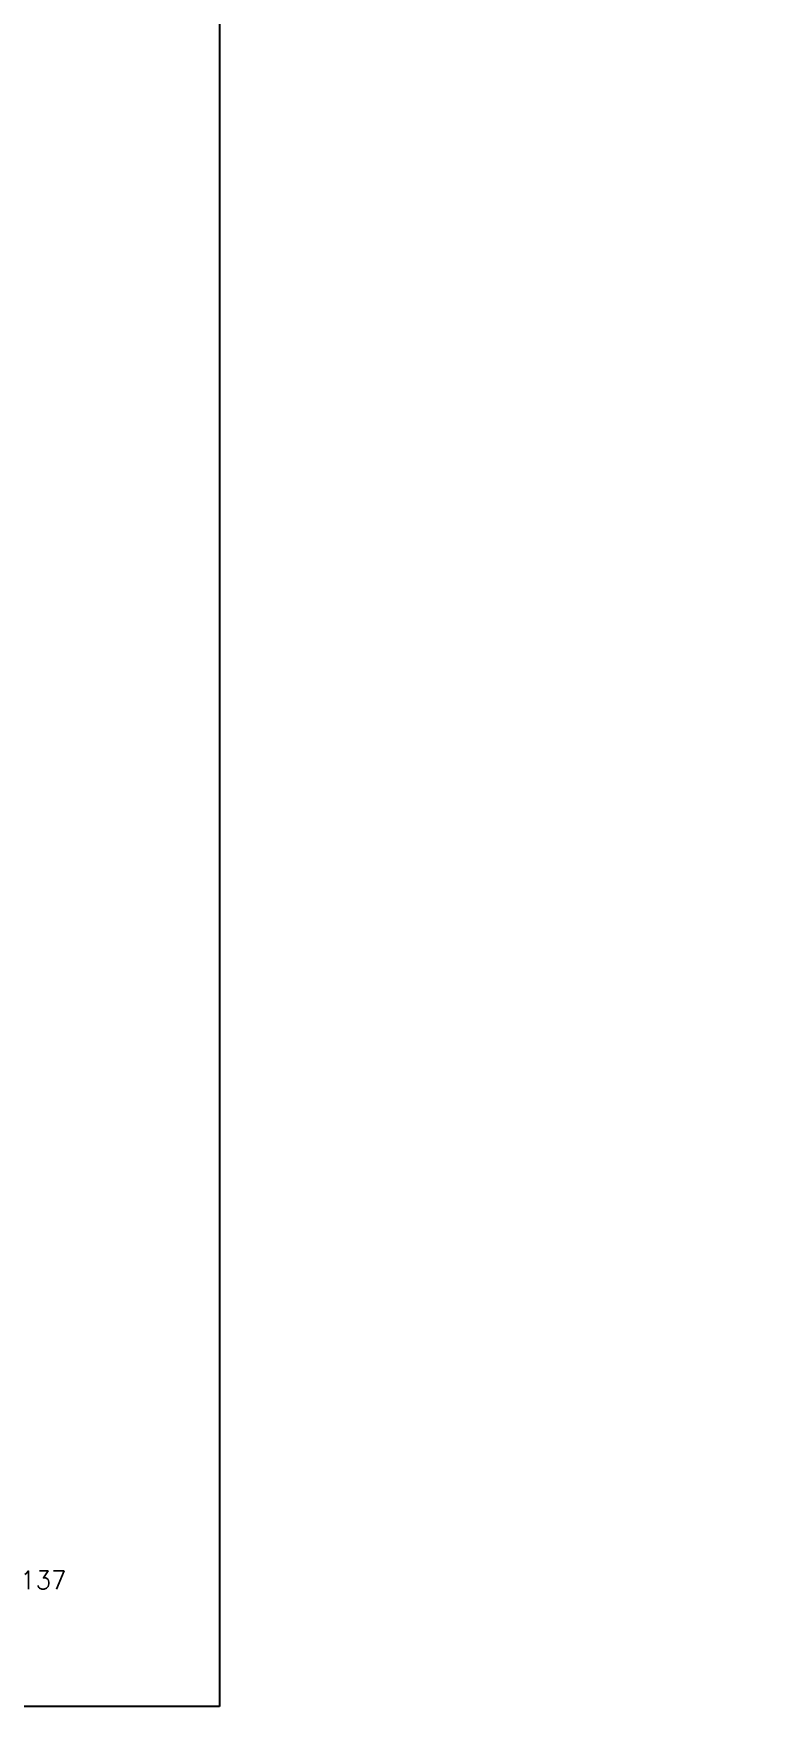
# Model space of a CAD drawing. Extents: x 855789 to 943791, y 436843 to 437263.
# Drawn here: x 856013.5 to 856133.1, y 436843 to 437119.9 of the extents above; entities that cross this region are included whole.
import ezdxf
from ezdxf.enums import TextEntityAlignment as Align

# ---------------------------------------------------------------- set-up
doc = ezdxf.new("R2010")
doc.units = 0
doc.header["$MEASUREMENT"] = 0
doc.layers.get('0').update_dxf_attribs({"linetype": 'CONTINUOUS'})
for name, color, linetype in [('Logo', 7, 'CONTINUOUS'), ('SHEET', 3, 'CONTINUOUS'), ('TITLES', 3, 'CONTINUOUS')]:
    doc.layers.add(name, color=color, linetype=linetype)
doc.styles.add('Arial Bold Narrow', font='arialbd.ttf', dxfattribs={"width": 0.8, "height": 10})
doc.styles.add('ROMANS', font='ROMANS.shx', dxfattribs={"height": 2})

# ---------------------------------------------------------------- blocks, each defined once
blk = doc.blocks.new('logo2')
at = {"layer": 'Logo', "char_height": 13.05, "width": 351315.596, "attachment_point": 4, "style": 'Arial Bold Narrow'}
for s, insert in [('LAND SURVEYING', (-64.9, -65.7)), ('DEFOREST, WI', (-52.5, -85)), ('608-846-2523', (-45.7, -101.8))]:
    blk.add_mtext(s, dxfattribs=dict(at, insert=insert))

msp = doc.modelspace()

# ---------------------------------------------------------------- linework, layer by layer
at = {"layer": 'SHEET', "color": 1}
for p, q in [((856044.32, 437262.98, 693.27), (856044.32, 436842.98, 693.27)), ((856044.32, 436842.98, 693.27), (855789.32, 436842.98, 693.27))]:
    msp.add_line(p, q, dxfattribs=at)

# ---------------------------------------------------------------- block references
at = {"xscale": 0.2500000000291038, "yscale": 0.2499999999854481, "zscale": 0.25}
msp.add_blockref('logo2', (855973.89, 436970.89, 693.27), dxfattribs=at)

# ---------------------------------------------------------------- texts
at = {"layer": 'TITLES', "style": 'ROMANS'}
msp.add_text('FILE NO. 14-137', height=3, dxfattribs=at).set_placement((855983.79, 436861.52, 643.27), align=Align.BOTTOM_LEFT)

doc.saveas('drawing.dxf')
